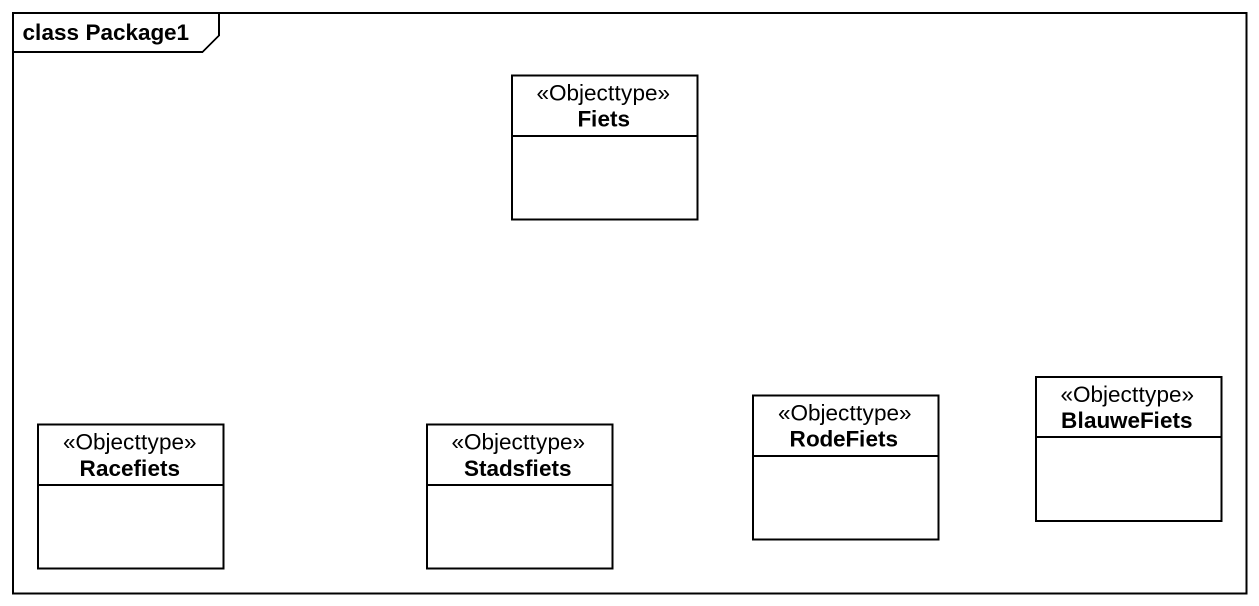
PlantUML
@startuml
mainframe class Package1
hide circle
hide empty members
class Fiets <<Objecttype>>
class Racefiets <<Objecttype>>
class Stadsfiets <<Objecttype>>
class RodeFiets <<Objecttype>>
class BlauweFiets <<Objecttype>>
@enduml
